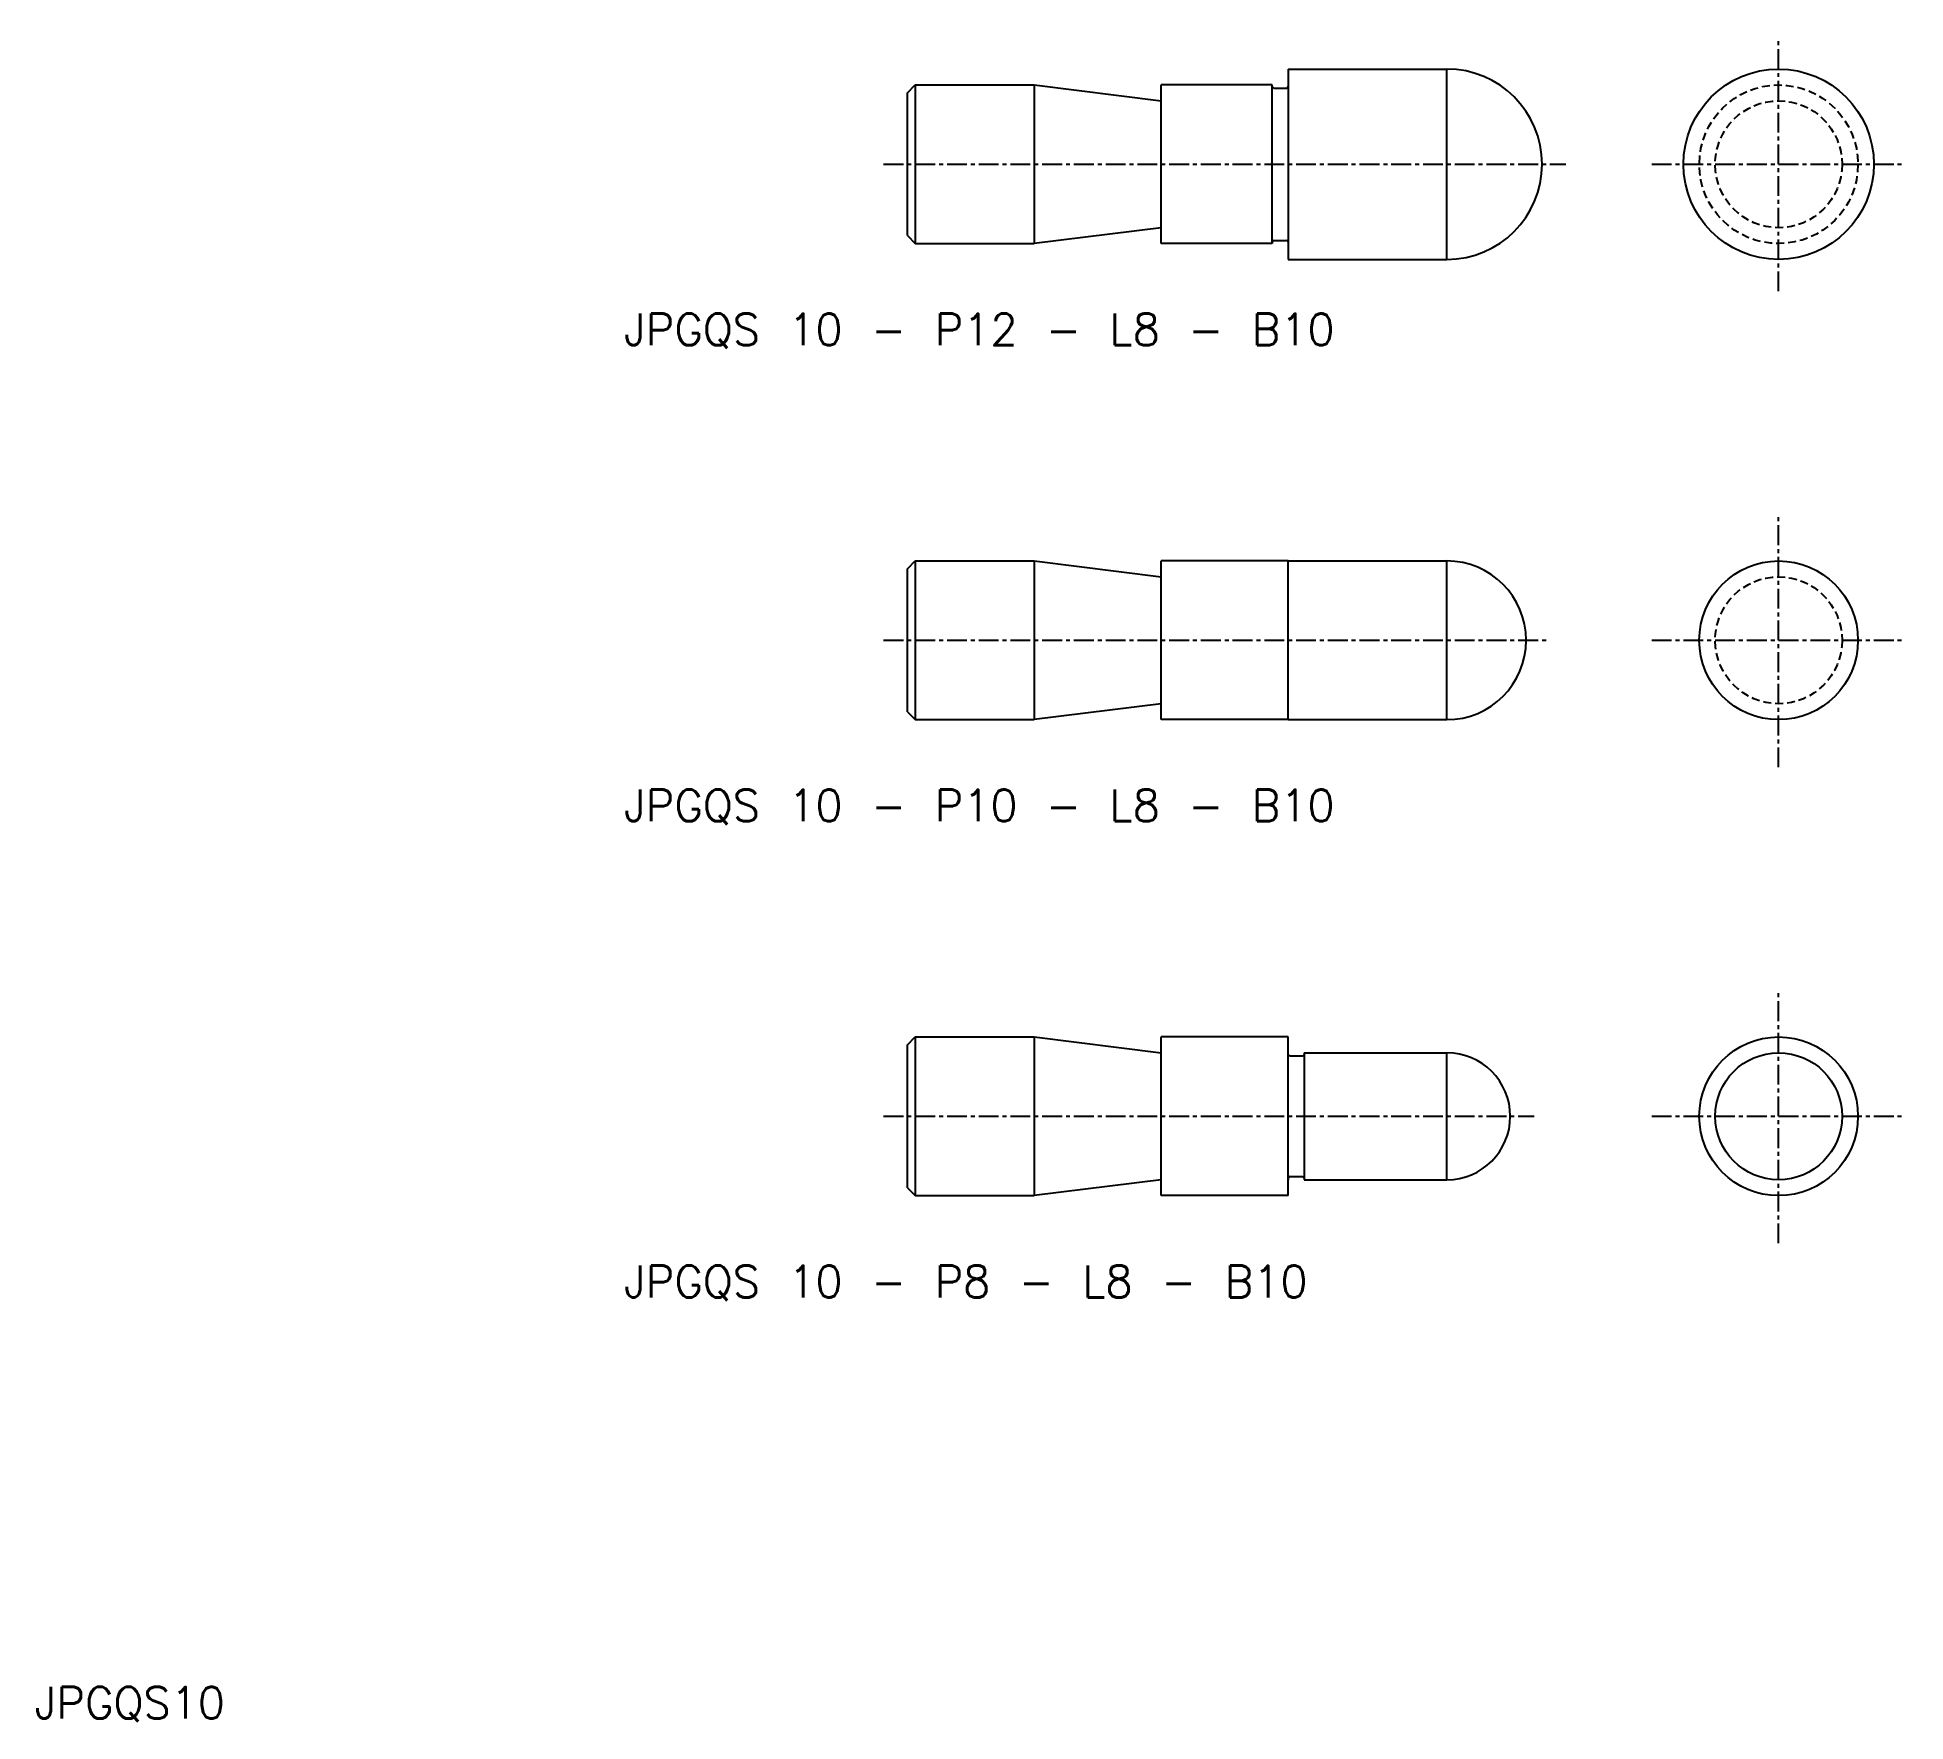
# Model space of a CAD drawing. Extents: x 5 to 123, y 5 to 111.
import ezdxf

# ---------------------------------------------------------------- set-up
doc = ezdxf.new("R2010")
doc.units = 0
doc.linetypes.add('CENTER', pattern=[2, 1.25, -0.25, 0.25, -0.25])
doc.linetypes.add('DASHED', pattern=[0.75, 0.5, -0.25])
doc.layers.get('0').update_dxf_attribs({"linetype": 'CONTINUOUS'})
doc.layers.add('CENTER', color=1, linetype='CENTER')
doc.styles.get("Standard").update_dxf_attribs({"font": 'txt.shx', "width": 0.8, "bigfont": 'bigfont.shx'})

msp = doc.modelspace()

# ---------------------------------------------------------------- linework, layer by layer
at = {"color": 7, "linetype": 'CONTINUOUS'}
for p, q in [((84, 108.96), (94, 108.96)), ((84, 108.96), (84, 96.96)), ((94, 96.96), (94, 108.96)), ((60, 107.46), (60.5, 107.96)), ((60, 98.46), (60, 107.46)), ((60.5, 107.96), (68, 107.96)), ((60.5, 107.96), (60.5, 97.96)), ((68, 107.96), (68, 97.96)), ((68, 107.96), (76, 106.96)), ((83, 107.96), (76, 107.96)), ((76, 97.96), (76, 107.96)), ((83, 97.96), (83, 107.96)), ((83, 107.86), (83, 107.96)), ((83.1, 107.76), (83.9, 107.76)), ((76, 98.96), (68, 97.96)), ((60, 98.46), (60.5, 97.96)), ((60.5, 97.96), (68, 97.96)), ((83, 97.96), (76, 97.96)), ((83, 98.06), (83, 97.96)), ((83.1, 98.16), (83.9, 98.16)), ((84, 96.96), (94, 96.96)), ((60, 77.46), (60.5, 77.96)), ((60.5, 77.96), (60.5, 67.96)), ((60.5, 77.96), (68, 77.96)), ((68, 77.96), (68, 67.96)), ((68, 77.96), (76, 76.96)), ((76, 67.96), (76, 77.96)), ((84, 77.96), (76, 77.96)), ((84, 77.96), (94, 77.96)), ((84, 67.96), (84, 77.96)), ((94, 67.96), (94, 77.96)), ((60, 68.46), (60, 77.46)), ((60, 68.46), (60.5, 67.96)), ((76, 68.96), (68, 67.96)), ((60.5, 67.96), (68, 67.96)), ((84, 67.96), (76, 67.96)), ((84, 67.96), (94, 67.96)), ((60, 47.46), (60.5, 47.96)), ((60, 38.46), (60, 47.46)), ((60.5, 47.96), (68, 47.96)), ((60.5, 47.96), (60.5, 37.96)), ((68, 47.96), (76, 46.96)), ((68, 47.96), (68, 37.96)), ((84, 47.96), (76, 47.96)), ((76, 37.96), (76, 47.96)), ((84, 37.96), (84, 47.96)), ((84, 46.86), (84, 46.96)), ((84.1, 46.76), (84.9, 46.76)), ((85, 46.96), (94, 46.96)), ((85, 46.96), (85, 38.96)), ((94, 38.96), (94, 46.96)), ((76, 38.96), (68, 37.96)), ((84, 39.06), (84, 38.96)), ((84.1, 39.16), (84.9, 39.16)), ((85, 38.96), (94, 38.96)), ((60, 38.46), (60.5, 37.96)), ((60.5, 37.96), (68, 37.96)), ((84, 37.96), (76, 37.96))]:
    msp.add_line(p, q, dxfattribs=at)
for centre, radius in [((114.91, 102.96), 6), ((114.91, 72.96), 5), ((114.91, 42.96), 5), ((114.91, 42.96), 4)]:
    msp.add_circle(centre, radius, dxfattribs=at)
at = {"color": 3, "linetype": 'DASHED'}
for centre, radius in [((114.91, 102.96), 5), ((114.91, 102.96), 4), ((114.91, 72.96), 4)]:
    msp.add_circle(centre, radius, dxfattribs=at)
at = {"color": 7, "linetype": 'CONTINUOUS'}
for centre, radius, start, end in [((94, 102.96), 6, 270, 90), ((83.1, 107.86), 0.1, 180, 270), ((83.9, 107.86), 0.1, 270, 0), ((83.1, 98.06), 0.1, 90, 180), ((83.9, 98.06), 0.1, 0, 90), ((94, 72.96), 5, 270, 90), ((84.1, 46.86), 0.1, 180, 270), ((84.9, 46.86), 0.1, 270, 0), ((94, 42.96), 4, 270, 90), ((84.1, 39.06), 0.1, 90, 180), ((84.9, 39.06), 0.1, 0, 90)]:
    msp.add_arc(centre, radius, start, end, dxfattribs=at)
at = {"layer": 'CENTER', "color": 1, "linetype": 'CENTER'}
for p, q in [((114.91, 94.96), (114.91, 110.96)), ((58.5, 102.96), (101.5, 102.96)), ((106.91, 102.96), (122.91, 102.96)), ((114.91, 64.96), (114.91, 80.96)), ((58.5, 72.96), (100.5, 72.96)), ((106.91, 72.96), (122.91, 72.96)), ((114.91, 34.96), (114.91, 50.96)), ((58.5, 42.96), (99.5, 42.96)), ((106.91, 42.96), (122.91, 42.96))]:
    msp.add_line(p, q, dxfattribs=at)

# ---------------------------------------------------------------- texts
at = {"color": 7, "linetype": 'CONTINUOUS'}
for s, p in [('JPGQS 10 - P12 - L8 - B10', (42.14, 91.55)), ('JPGQS 10 - P10 - L8 - B10', (42.14, 61.55)), ('JPGQS 10 - P8 - L8 - B10', (42.14, 31.55)), ('JPGQS10', (5, 5))]:
    msp.add_text(s, height=2, dxfattribs=at).set_placement(p)

doc.saveas('drawing.dxf')
